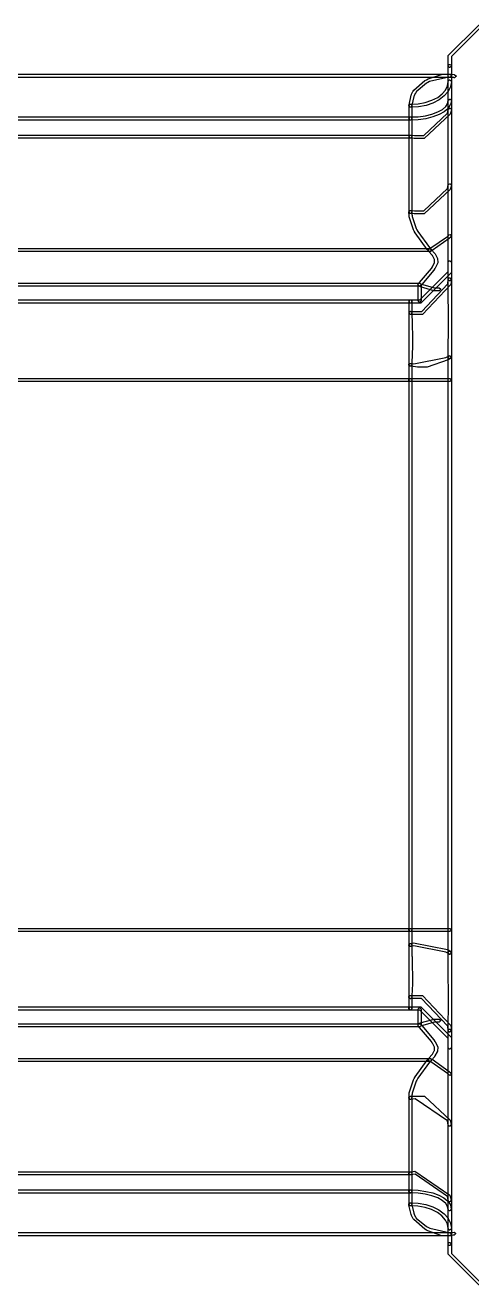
# Model space of a CAD drawing. Extents: x 0.54 to 10.46, y 0.74 to 7.76.
# Drawn here: x 2.242 to 2.3446, y 3.9673 to 4.2571 of the extents above; entities that cross this region are included whole.
import ezdxf

# ---------------------------------------------------------------- set-up
doc = ezdxf.new("R2010")
doc.units = 0
doc.layers.get('0').update_dxf_attribs({"linetype": 'CONTINUOUS'})

msp = doc.modelspace()

# ---------------------------------------------------------------- linework, layer by layer
at = {"color": 0}
for points in [[(2.33957, 4.2474), (2.33946, 4.2474), (2.33925, 4.24767), (2.33925, 4.24772), (2.33925, 4.25011), (2.34625, 4.25711), (2.34864, 4.25711), (2.34868, 4.25711), (2.34896, 4.25689), (2.34896, 4.25678), (2.34896, 4.25672), (2.34868, 4.25646), (2.34864, 4.25646), (2.34646, 4.25646), (2.33996, 4.24994), (2.33996, 4.24772), (2.33996, 4.24767), (2.33963, 4.2474), (2.33957, 4.2474)], [(2.33957, 4.24511), (2.05231, 4.24511), (2.05219, 4.24511), (2.05192, 4.24539), (2.05192, 4.24544), (2.05192, 4.24556), (2.05219, 4.24582), (2.05231, 4.24582), (2.33957, 4.24582), (2.33963, 4.24582), (2.33996, 4.24556), (2.33996, 4.24544), (2.33996, 4.24539), (2.33963, 4.24511), (2.33957, 4.24511)], [(2.33957, 4.19829), (2.33946, 4.19829), (2.33925, 4.19857), (2.33925, 4.19862), (2.33925, 4.24778), (2.33925, 4.24789), (2.33946, 4.2481), (2.33957, 4.2481), (2.33963, 4.2481), (2.33996, 4.24789), (2.33996, 4.24778), (2.33996, 4.19862), (2.33996, 4.19857), (2.33963, 4.19829), (2.33957, 4.19829)], [(2.33057, 4.23822), (2.33046, 4.23822), (2.33024, 4.2385), (2.33024, 4.23856), (2.33018, 4.23861), (2.3304, 4.23893), (2.33051, 4.23893), (2.33231, 4.23904), (2.33393, 4.23931), (2.33544, 4.23986), (2.33681, 4.2405), (2.33783, 4.24132), (2.3386, 4.24219), (2.33908, 4.24317), (2.33925, 4.24419), (2.33925, 4.24425), (2.33946, 4.24451), (2.33957, 4.24451), (2.33957, 4.24451), (2.33963, 4.24447), (2.33963, 4.24447), (2.33968, 4.24447), (2.33996, 4.24419), (2.33996, 4.24408), (2.33974, 4.243), (2.33974, 4.243), (2.33974, 4.24294), (2.33974, 4.24294), (2.33919, 4.24186), (2.33919, 4.24186), (2.33914, 4.24181), (2.33914, 4.24181), (2.33832, 4.24083), (2.33718, 4.23996), (2.33572, 4.23921), (2.33415, 4.23867), (2.33242, 4.23833), (2.33057, 4.23822)], [(2.33057, 4.23529), (2.33046, 4.23529), (2.33024, 4.23557), (2.33024, 4.23562), (2.33018, 4.23568), (2.33046, 4.236), (2.33051, 4.236), (2.33231, 4.23606), (2.33399, 4.23628), (2.3355, 4.23665), (2.33681, 4.23714), (2.33789, 4.23774), (2.33865, 4.23839), (2.33908, 4.23904), (2.33925, 4.23981), (2.33925, 4.23986), (2.33957, 4.24007), (2.33968, 4.24007), (2.33968, 4.24007), (2.33996, 4.23975), (2.33996, 4.23964), (2.33974, 4.23888), (2.33974, 4.23888), (2.33968, 4.23876), (2.33968, 4.23876), (2.33919, 4.23796), (2.33919, 4.23796), (2.33914, 4.2379), (2.33914, 4.2379), (2.33826, 4.23719), (2.33712, 4.23654), (2.33567, 4.236), (2.3341, 4.23557), (2.33236, 4.23535), (2.33057, 4.23529)], [(2.33176, 4.23107), (2.33143, 4.23107), (2.33057, 4.23112), (2.33051, 4.23112), (2.33046, 4.23118), (2.33018, 4.2315), (2.33024, 4.2315), (2.33024, 4.23161), (2.33046, 4.23182), (2.33057, 4.23182), (2.33057, 4.23182), (2.33062, 4.23182), (2.33062, 4.23182), (2.33068, 4.23182), (2.33149, 4.23172), (2.33176, 4.23172), (2.33361, 4.23172), (2.33903, 4.23687), (2.33925, 4.23774), (2.33925, 4.23779), (2.33957, 4.23801), (2.33968, 4.23801), (2.33968, 4.23801), (2.33996, 4.23768), (2.33996, 4.23757), (2.33968, 4.23665), (2.33371, 4.23107), (2.33176, 4.23107)], [(2.33057, 4.23529), (2.33046, 4.23529), (2.33024, 4.23557), (2.33024, 4.23562), (2.33024, 4.23856), (2.33024, 4.23867), (2.33046, 4.23893), (2.33057, 4.23893), (2.33062, 4.23893), (2.33089, 4.23867), (2.33089, 4.23856), (2.33089, 4.23562), (2.33089, 4.23557), (2.33062, 4.23529), (2.33057, 4.23529)], [(2.33057, 4.23529), (2.05231, 4.23529), (2.05219, 4.23529), (2.05192, 4.23557), (2.05192, 4.23562), (2.05192, 4.23574), (2.05219, 4.236), (2.05231, 4.236), (2.33057, 4.236), (2.33062, 4.236), (2.33089, 4.23574), (2.33089, 4.23562), (2.33089, 4.23557), (2.33062, 4.23529), (2.33057, 4.23529)], [(2.33057, 4.23112), (2.33046, 4.23112), (2.33024, 4.23139), (2.33024, 4.23144), (2.33024, 4.23562), (2.33024, 4.23574), (2.33046, 4.236), (2.33057, 4.236), (2.33062, 4.236), (2.33089, 4.23574), (2.33089, 4.23562), (2.33089, 4.23144), (2.33089, 4.23139), (2.33062, 4.23112), (2.33057, 4.23112)], [(2.33057, 4.23112), (2.05231, 4.23112), (2.05219, 4.23112), (2.05192, 4.23139), (2.05192, 4.23144), (2.05192, 4.23156), (2.05219, 4.23182), (2.05231, 4.23182), (2.33057, 4.23182), (2.33062, 4.23182), (2.33089, 4.23156), (2.33089, 4.23144), (2.33089, 4.23139), (2.33062, 4.23112), (2.33057, 4.23112)], [(2.33057, 4.21376), (2.33046, 4.21376), (2.33024, 4.21408), (2.33024, 4.21414), (2.33024, 4.23144), (2.33024, 4.23156), (2.33046, 4.23182), (2.33057, 4.23182), (2.33062, 4.23182), (2.33089, 4.23156), (2.33089, 4.23144), (2.33089, 4.21414), (2.33089, 4.21408), (2.33062, 4.21376), (2.33057, 4.21376)], [(2.33176, 4.21371), (2.33143, 4.21371), (2.33057, 4.21382), (2.33051, 4.21382), (2.3304, 4.21382), (2.33018, 4.21414), (2.33024, 4.21419), (2.33024, 4.21431), (2.33046, 4.21446), (2.33057, 4.21446), (2.33057, 4.21446), (2.33062, 4.21446), (2.33062, 4.21446), (2.33068, 4.21446), (2.33149, 4.21442), (2.33176, 4.21442), (2.33361, 4.21442), (2.33903, 4.21951), (2.33925, 4.22038), (2.33925, 4.22043), (2.33957, 4.22065), (2.33968, 4.22065), (2.33968, 4.22065), (2.33996, 4.22032), (2.33996, 4.22021), (2.33968, 4.21929), (2.33371, 4.21371), (2.33176, 4.21371)], [(2.33501, 4.20503), (2.33501, 4.20503), (2.33475, 4.20514), (2.33475, 4.20514), (2.33442, 4.20551), (2.33165, 4.20931), (2.33143, 4.20969), (2.33122, 4.21001), (2.33024, 4.213), (2.33024, 4.21326), (2.33024, 4.21349), (2.33018, 4.21397), (2.33018, 4.21408), (2.33018, 4.21419), (2.33046, 4.21446), (2.33057, 4.21446), (2.33062, 4.21446), (2.33089, 4.21425), (2.33089, 4.21414), (2.33089, 4.21397), (2.33089, 4.21343), (2.33094, 4.21338), (2.33094, 4.21311), (2.33188, 4.21035), (2.33203, 4.21001), (2.33225, 4.20964), (2.33496, 4.20594), (2.33529, 4.20557), (2.33529, 4.20557), (2.33524, 4.20514), (2.33524, 4.20508), (2.33518, 4.20508), (2.33501, 4.20503), (2.33501, 4.20503)], [(2.33501, 4.20503), (2.3349, 4.20503), (2.33469, 4.20524), (2.33469, 4.20524), (2.33464, 4.20529), (2.33479, 4.20568), (2.33485, 4.20568), (2.33524, 4.20589), (2.33903, 4.2085), (2.33936, 4.20882), (2.33936, 4.20888), (2.33979, 4.20893), (2.33985, 4.20888), (2.33985, 4.20888), (2.33985, 4.20839), (2.33985, 4.20833), (2.33946, 4.20801), (2.33556, 4.20529), (2.33512, 4.20508), (2.33512, 4.20508), (2.33501, 4.20503), (2.33501, 4.20503)], [(2.33501, 4.20503), (2.05231, 4.20503), (2.05219, 4.20503), (2.05192, 4.20529), (2.05192, 4.20535), (2.05192, 4.20546), (2.05219, 4.20574), (2.05231, 4.20574), (2.33501, 4.20574), (2.33507, 4.20574), (2.33535, 4.20546), (2.33535, 4.20535), (2.33535, 4.20529), (2.33507, 4.20503), (2.33501, 4.20503)], [(2.33263, 4.19706), (2.33263, 4.19706), (2.33242, 4.19715), (2.33242, 4.19715), (2.33236, 4.19721), (2.33231, 4.1976), (2.33236, 4.1976), (2.33263, 4.19792), (2.33535, 4.20117), (2.33561, 4.2015), (2.33561, 4.20161), (2.33604, 4.20247), (2.3361, 4.20253), (2.3361, 4.20258), (2.33604, 4.20318), (2.33604, 4.20324), (2.33599, 4.20335), (2.33561, 4.2041), (2.33556, 4.20415), (2.3355, 4.20426), (2.33485, 4.20497), (2.33479, 4.20503), (2.33475, 4.20514), (2.33469, 4.20518), (2.33469, 4.20562), (2.33475, 4.20562), (2.33475, 4.20568), (2.33518, 4.20562), (2.33524, 4.20557), (2.33529, 4.20551), (2.33535, 4.20546), (2.33604, 4.20469), (2.33615, 4.20458), (2.33621, 4.20454), (2.33669, 4.20356), (2.33675, 4.20344), (2.33675, 4.2034), (2.33681, 4.20253), (2.33681, 4.20242), (2.33675, 4.20231), (2.33621, 4.20122), (2.33615, 4.20111), (2.33589, 4.20079), (2.33317, 4.19749), (2.3329, 4.19715), (2.33285, 4.19715), (2.33268, 4.19706), (2.33263, 4.19706)], [(2.33057, 4.19319), (2.33046, 4.19319), (2.33024, 4.19347), (2.33024, 4.19353), (2.33024, 4.19363), (2.33046, 4.1939), (2.33057, 4.1939), (2.33274, 4.1939), (2.33925, 4.20042), (2.33925, 4.20258), (2.33925, 4.20269), (2.33946, 4.2029), (2.33957, 4.2029), (2.33963, 4.2029), (2.33996, 4.20269), (2.33996, 4.20258), (2.33996, 4.20025), (2.3329, 4.19319), (2.33057, 4.19319)], [(2.33117, 4.19054), (2.331, 4.19054), (2.33062, 4.19054), (2.33051, 4.19054), (2.33046, 4.1906), (2.33018, 4.19092), (2.33024, 4.19092), (2.33024, 4.19103), (2.33046, 4.19129), (2.33057, 4.19129), (2.33057, 4.19129), (2.331, 4.19125), (2.33117, 4.19125), (2.33317, 4.19125), (2.33914, 4.19764), (2.33925, 4.19868), (2.33925, 4.19879), (2.33946, 4.199), (2.33957, 4.199), (2.33963, 4.199), (2.33963, 4.199), (2.33996, 4.19874), (2.33996, 4.19862), (2.33985, 4.19749), (2.33333, 4.19054), (2.33117, 4.19054)], [(2.33957, 4.18033), (2.33951, 4.18039), (2.33925, 4.18067), (2.33925, 4.18072), (2.33925, 4.18272), (2.33931, 4.18728), (2.33931, 4.18875), (2.33931, 4.19054), (2.33925, 4.19536), (2.33925, 4.19586), (2.33925, 4.19862), (2.33925, 4.19874), (2.33946, 4.199), (2.33957, 4.199), (2.33963, 4.199), (2.33996, 4.19874), (2.33996, 4.19862), (2.33996, 4.19586), (2.33996, 4.19412), (2.33996, 4.19011), (2.33996, 4.18875), (2.33996, 4.18674), (2.33996, 4.18224), (2.33996, 4.18072), (2.33996, 4.18067), (2.33963, 4.18033), (2.33957, 4.18033)], [(2.33263, 4.19706), (2.10471, 4.19706), (2.1046, 4.19706), (2.10433, 4.19732), (2.10433, 4.19738), (2.10433, 4.19749), (2.1046, 4.19775), (2.10471, 4.19775), (2.33263, 4.19775), (2.33268, 4.19775), (2.33301, 4.19749), (2.33301, 4.19738), (2.33301, 4.19732), (2.33268, 4.19706), (2.33263, 4.19706)], [(2.33057, 4.19319), (2.10465, 4.19319), (2.10454, 4.19319), (2.10433, 4.19347), (2.10433, 4.19353), (2.10433, 4.19363), (2.10454, 4.1939), (2.10465, 4.1939), (2.33057, 4.1939), (2.33062, 4.1939), (2.33089, 4.19363), (2.33089, 4.19353), (2.33089, 4.19347), (2.33062, 4.19319), (2.33057, 4.19319)], [(2.33057, 4.19054), (2.33046, 4.19054), (2.33024, 4.19086), (2.33024, 4.19092), (2.33024, 4.19353), (2.33024, 4.19363), (2.33046, 4.1939), (2.33057, 4.1939), (2.33062, 4.1939), (2.33089, 4.19363), (2.33089, 4.19353), (2.33089, 4.19092), (2.33089, 4.19086), (2.33062, 4.19054), (2.33057, 4.19054)], [(2.33057, 4.17865), (2.33046, 4.17865), (2.33018, 4.17893), (2.33024, 4.17899), (2.33024, 4.17904), (2.33024, 4.18044), (2.33029, 4.18365), (2.33029, 4.18468), (2.33029, 4.18587), (2.33024, 4.18847), (2.33024, 4.18929), (2.33024, 4.18961), (2.33024, 4.18994), (2.33024, 4.19069), (2.33024, 4.19092), (2.33018, 4.19097), (2.33046, 4.19125), (2.33057, 4.19125), (2.33062, 4.19125), (2.33089, 4.19103), (2.33089, 4.19092), (2.33089, 4.1906), (2.33089, 4.18978), (2.33094, 4.18961), (2.33094, 4.18935), (2.33094, 4.18821), (2.331, 4.1856), (2.331, 4.18468), (2.331, 4.18326), (2.33089, 4.17947), (2.33089, 4.17899), (2.33089, 4.17893), (2.33062, 4.17865), (2.33057, 4.17865)], [(2.33274, 4.17844), (2.33214, 4.17844), (2.33068, 4.17865), (2.33051, 4.17865), (2.3304, 4.17865), (2.33018, 4.17899), (2.33018, 4.17904), (2.33018, 4.1791), (2.33046, 4.17931), (2.33057, 4.17931), (2.33057, 4.17931), (2.33062, 4.17931), (2.33062, 4.17931), (2.33132, 4.17919), (2.33871, 4.18067), (2.33942, 4.18104), (2.33942, 4.1811), (2.33985, 4.18093), (2.3399, 4.18088), (2.3399, 4.18088), (2.33979, 4.1805), (2.33979, 4.18044), (2.33925, 4.18012), (2.33436, 4.17844), (2.33274, 4.17844)], [(2.33057, 4.17513), (2.33046, 4.17513), (2.33024, 4.1754), (2.33024, 4.17546), (2.33024, 4.17899), (2.33024, 4.1791), (2.33046, 4.17931), (2.33057, 4.17931), (2.33062, 4.17931), (2.33089, 4.1791), (2.33089, 4.17899), (2.33089, 4.17546), (2.33089, 4.1754), (2.33062, 4.17513), (2.33057, 4.17513)], [(2.33957, 4.04335), (2.33946, 4.04335), (2.33925, 4.04368), (2.33925, 4.04372), (2.33925, 4.18072), (2.33925, 4.18083), (2.33946, 4.18104), (2.33957, 4.18104), (2.33963, 4.18104), (2.33996, 4.18083), (2.33996, 4.18072), (2.33996, 4.04372), (2.33996, 4.04368), (2.33963, 4.04335), (2.33957, 4.04335)], [(2.33057, 4.17513), (2.10465, 4.17513), (2.10454, 4.17513), (2.10433, 4.1754), (2.10433, 4.17546), (2.10433, 4.17557), (2.10454, 4.17583), (2.10465, 4.17583), (2.33057, 4.17583), (2.33062, 4.17583), (2.33089, 4.17557), (2.33089, 4.17546), (2.33089, 4.1754), (2.33062, 4.17513), (2.33057, 4.17513)], [(2.33957, 4.17513), (2.33057, 4.17513), (2.33046, 4.17513), (2.33018, 4.1754), (2.33018, 4.17546), (2.33018, 4.17557), (2.33046, 4.17583), (2.33057, 4.17583), (2.33957, 4.17583), (2.33963, 4.17583), (2.33996, 4.17557), (2.33996, 4.17546), (2.33996, 4.1754), (2.33963, 4.17513), (2.33957, 4.17513)], [(2.33057, 4.04861), (2.33046, 4.04861), (2.33024, 4.04893), (2.33024, 4.04899), (2.33024, 4.17546), (2.33024, 4.17557), (2.33046, 4.17583), (2.33057, 4.17583), (2.33062, 4.17583), (2.33089, 4.17557), (2.33089, 4.17546), (2.33089, 4.04899), (2.33089, 4.04893), (2.33062, 4.04861), (2.33057, 4.04861)], [(2.33057, 4.04861), (2.10465, 4.04861), (2.10454, 4.04861), (2.10433, 4.04893), (2.10433, 4.04899), (2.10433, 4.0491), (2.10454, 4.04932), (2.10465, 4.04932), (2.33057, 4.04932), (2.33062, 4.04932), (2.33089, 4.0491), (2.33089, 4.04899), (2.33089, 4.04893), (2.33062, 4.04861), (2.33057, 4.04861)], [(2.33957, 4.04861), (2.33057, 4.04861), (2.33046, 4.04861), (2.33018, 4.04893), (2.33018, 4.04899), (2.33018, 4.0491), (2.33046, 4.04932), (2.33057, 4.04932), (2.33957, 4.04932), (2.33963, 4.04932), (2.33996, 4.0491), (2.33996, 4.04899), (2.33996, 4.04893), (2.33963, 4.04861), (2.33957, 4.04861)], [(2.33057, 4.04514), (2.33046, 4.04514), (2.33024, 4.04542), (2.33024, 4.04546), (2.33024, 4.04899), (2.33024, 4.0491), (2.33046, 4.04932), (2.33057, 4.04932), (2.33062, 4.04932), (2.33089, 4.0491), (2.33089, 4.04899), (2.33089, 4.04546), (2.33089, 4.04542), (2.33062, 4.04514), (2.33057, 4.04514)], [(2.33957, 4.04335), (2.33957, 4.04335), (2.33942, 4.04346), (2.33942, 4.04346), (2.33871, 4.04389), (2.33132, 4.04531), (2.33062, 4.04514), (2.33057, 4.04514), (2.33018, 4.04542), (2.33018, 4.04542), (2.33018, 4.04551), (2.33046, 4.04585), (2.33051, 4.04585), (2.33128, 4.04601), (2.33908, 4.04449), (2.33979, 4.04406), (2.33979, 4.04406), (2.3399, 4.04362), (2.3399, 4.04357), (2.33985, 4.04357), (2.33963, 4.04335), (2.33957, 4.04335)], [(2.33057, 4.03315), (2.33051, 4.03315), (2.33046, 4.03321), (2.33018, 4.03353), (2.33024, 4.03353), (2.33024, 4.03456), (2.33029, 4.03683), (2.33029, 4.03754), (2.33029, 4.03863), (2.33024, 4.04139), (2.33024, 4.04172), (2.33024, 4.04281), (2.33024, 4.04351), (2.33024, 4.04497), (2.33024, 4.04546), (2.33024, 4.04557), (2.33051, 4.04585), (2.33057, 4.04585), (2.33062, 4.04585), (2.33089, 4.04557), (2.33089, 4.04546), (2.33089, 4.04482), (2.33089, 4.04303), (2.33094, 4.04281), (2.33094, 4.04178), (2.33094, 4.04075), (2.331, 4.03836), (2.331, 4.03754), (2.331, 4.03657), (2.33089, 4.03381), (2.33089, 4.03347), (2.33089, 4.03342), (2.33062, 4.03315), (2.33057, 4.03315)], [(2.33957, 4.02544), (2.33946, 4.02544), (2.33925, 4.02572), (2.33925, 4.02576), (2.33925, 4.02746), (2.33931, 4.03114), (2.33931, 4.03233), (2.33931, 4.03418), (2.33925, 4.03896), (2.33925, 4.03961), (2.33925, 4.04372), (2.33925, 4.04383), (2.33946, 4.04411), (2.33957, 4.04411), (2.33963, 4.04411), (2.33996, 4.04383), (2.33996, 4.04372), (2.33996, 4.03961), (2.33996, 4.03782), (2.33996, 4.03375), (2.33996, 4.03233), (2.33996, 4.03071), (2.33996, 4.02701), (2.33996, 4.02576), (2.33996, 4.02572), (2.33963, 4.02544), (2.33957, 4.02544)], [(2.33957, 4.02544), (2.33946, 4.02544), (2.33925, 4.02572), (2.33925, 4.02576), (2.33914, 4.02686), (2.33311, 4.03321), (2.33117, 4.03321), (2.33117, 4.03321), (2.33062, 4.03321), (2.33057, 4.03315), (2.33046, 4.03315), (2.33018, 4.03347), (2.33018, 4.03347), (2.33018, 4.03358), (2.3304, 4.03386), (2.33051, 4.03386), (2.33068, 4.03386), (2.331, 4.03386), (2.33117, 4.03386), (2.33333, 4.03386), (2.33985, 4.02696), (2.33996, 4.02582), (2.33996, 4.02576), (2.33963, 4.0255), (2.33963, 4.02544), (2.33957, 4.02544)], [(2.33057, 4.03054), (2.33046, 4.03054), (2.33024, 4.03087), (2.33024, 4.03093), (2.33024, 4.03353), (2.33024, 4.03364), (2.33046, 4.03386), (2.33057, 4.03386), (2.33062, 4.03386), (2.33089, 4.03364), (2.33089, 4.03353), (2.33089, 4.03093), (2.33089, 4.03087), (2.33062, 4.03054), (2.33057, 4.03054)], [(2.33057, 4.03054), (2.10465, 4.03054), (2.10454, 4.03054), (2.10433, 4.03087), (2.10433, 4.03093), (2.10433, 4.03103), (2.10454, 4.03125), (2.10465, 4.03125), (2.33057, 4.03125), (2.33062, 4.03125), (2.33089, 4.03103), (2.33089, 4.03093), (2.33089, 4.03087), (2.33062, 4.03054), (2.33057, 4.03054)], [(2.33957, 4.02154), (2.33946, 4.02154), (2.33925, 4.02181), (2.33925, 4.02186), (2.33925, 4.02403), (2.33274, 4.03054), (2.33057, 4.03054), (2.33046, 4.03054), (2.33018, 4.03087), (2.33018, 4.03093), (2.33018, 4.03103), (2.33046, 4.03125), (2.33057, 4.03125), (2.3329, 4.03125), (2.33996, 4.02425), (2.33996, 4.02186), (2.33996, 4.02181), (2.33963, 4.02154), (2.33957, 4.02154)], [(2.33263, 4.02669), (2.10471, 4.02669), (2.1046, 4.02669), (2.10433, 4.02701), (2.10433, 4.02707), (2.10433, 4.02718), (2.1046, 4.0274), (2.10471, 4.0274), (2.33263, 4.0274), (2.33268, 4.0274), (2.33301, 4.02718), (2.33301, 4.02707), (2.33301, 4.02701), (2.33268, 4.02669), (2.33263, 4.02669)], [(2.33501, 4.01872), (2.33501, 4.01872), (2.33475, 4.01882), (2.33475, 4.01882), (2.33469, 4.01888), (2.33469, 4.01932), (2.33475, 4.01932), (2.33479, 4.01942), (2.33485, 4.01953), (2.3355, 4.02024), (2.33556, 4.02029), (2.33561, 4.0204), (2.33599, 4.02115), (2.33604, 4.02121), (2.33604, 4.02126), (2.3361, 4.02186), (2.3361, 4.02192), (2.33604, 4.02203), (2.33561, 4.02289), (2.33556, 4.02294), (2.33535, 4.02333), (2.33263, 4.02653), (2.33242, 4.02681), (2.33236, 4.02686), (2.33236, 4.02729), (2.33242, 4.02729), (2.33242, 4.02735), (2.33285, 4.02735), (2.3329, 4.02729), (2.33317, 4.02701), (2.33589, 4.02371), (2.33615, 4.02333), (2.33621, 4.02328), (2.33675, 4.02219), (2.33681, 4.02208), (2.33681, 4.02203), (2.33675, 4.02111), (2.33675, 4.021), (2.33669, 4.02094), (2.33615, 4.01997), (2.3361, 4.01986), (2.33604, 4.01981), (2.33535, 4.01904), (2.33529, 4.01893), (2.33529, 4.01888), (2.33524, 4.01888), (2.33507, 4.01872), (2.33501, 4.01872)], [(2.33957, 3.97635), (2.33946, 3.97635), (2.33925, 3.97661), (2.33925, 3.97667), (2.33925, 4.02582), (2.33925, 4.02593), (2.33946, 4.02615), (2.33957, 4.02615), (2.33963, 4.02615), (2.33996, 4.02593), (2.33996, 4.02582), (2.33996, 3.97667), (2.33996, 3.97661), (2.33963, 3.97635), (2.33957, 3.97635)], [(2.33501, 4.01872), (2.05231, 4.01872), (2.05219, 4.01872), (2.05192, 4.01904), (2.05192, 4.0191), (2.05192, 4.01921), (2.05219, 4.01942), (2.05231, 4.01942), (2.33501, 4.01942), (2.33507, 4.01942), (2.33535, 4.01921), (2.33535, 4.0191), (2.33535, 4.01904), (2.33507, 4.01872), (2.33501, 4.01872)], [(2.33057, 4.00993), (2.33051, 4.00999), (2.33018, 4.01031), (2.33024, 4.01031), (2.33024, 4.01053), (2.33024, 4.01101), (2.33024, 4.01118), (2.33024, 4.0115), (2.33128, 4.01449), (2.33143, 4.01476), (2.33165, 4.01519), (2.33442, 4.01899), (2.33475, 4.01932), (2.33475, 4.01937), (2.33518, 4.01942), (2.33524, 4.01937), (2.33524, 4.01937), (2.33529, 4.01893), (2.33529, 4.01888), (2.33496, 4.01856), (2.33225, 4.01486), (2.33203, 4.01443), (2.33188, 4.01417), (2.33094, 4.01139), (2.33094, 4.01112), (2.33089, 4.01107), (2.33089, 4.01053), (2.33089, 4.01031), (2.33089, 4.01025), (2.33062, 4.00993), (2.33057, 4.00993)], [(2.33957, 4.01546), (2.33957, 4.01546), (2.33936, 4.01563), (2.33936, 4.01563), (2.33903, 4.01594), (2.33524, 4.01861), (2.33485, 4.01878), (2.33479, 4.01882), (2.33464, 4.01921), (2.33469, 4.01921), (2.33469, 4.01926), (2.33507, 4.01942), (2.33512, 4.01937), (2.33556, 4.01921), (2.33946, 4.01644), (2.33985, 4.01606), (2.33985, 4.01606), (2.33985, 4.01563), (2.33985, 4.01557), (2.33979, 4.01557), (2.33963, 4.01546), (2.33957, 4.01546)], [(2.33957, 4.00379), (2.33946, 4.00379), (2.33925, 4.00407), (2.33925, 4.00407), (2.33903, 4.00504), (2.3316, 4.01014), (2.33062, 4.00999), (2.33062, 4.00999), (2.33057, 4.00993), (2.33057, 4.00993), (2.33046, 4.00993), (2.33018, 4.01025), (2.33018, 4.01025), (2.33018, 4.01036), (2.3304, 4.01064), (2.33051, 4.01064), (2.33062, 4.01069), (2.33143, 4.01074), (2.33176, 4.01074), (2.33376, 4.01074), (2.33968, 4.00521), (2.3399, 4.00424), (2.3399, 4.00418), (2.33968, 4.00385), (2.33968, 4.00379), (2.33968, 4.00379), (2.33957, 4.00379), (2.33957, 4.00379)], [(2.33057, 3.99262), (2.33046, 3.99262), (2.33024, 3.99289), (2.33024, 3.99294), (2.33024, 4.01031), (2.33024, 4.01042), (2.33046, 4.01069), (2.33057, 4.01069), (2.33062, 4.01069), (2.33089, 4.01042), (2.33089, 4.01031), (2.33089, 3.99294), (2.33089, 3.99289), (2.33062, 3.99262), (2.33057, 3.99262)], [(2.33057, 3.99262), (2.05231, 3.99262), (2.05219, 3.99262), (2.05192, 3.99289), (2.05192, 3.99294), (2.05192, 3.99306), (2.05219, 3.99333), (2.05231, 3.99333), (2.33057, 3.99333), (2.33062, 3.99333), (2.33089, 3.99306), (2.33089, 3.99294), (2.33089, 3.99289), (2.33062, 3.99262), (2.33057, 3.99262)], [(2.33957, 3.98643), (2.33946, 3.98643), (2.33925, 3.98671), (2.33925, 3.98671), (2.33903, 3.98768), (2.3316, 3.99278), (2.33062, 3.99262), (2.33062, 3.99262), (2.33057, 3.99262), (2.33057, 3.99262), (2.33046, 3.99262), (2.33018, 3.99289), (2.33018, 3.99289), (2.33018, 3.993), (2.3304, 3.99328), (2.33051, 3.99328), (2.33154, 3.99349), (2.33963, 3.98796), (2.3399, 3.98687), (2.3399, 3.98682), (2.33968, 3.98649), (2.33968, 3.98643), (2.33968, 3.98643), (2.33957, 3.98643), (2.33957, 3.98643)], [(2.33057, 3.98844), (2.33046, 3.98844), (2.33024, 3.98876), (2.33024, 3.98882), (2.33024, 3.99294), (2.33024, 3.99306), (2.33046, 3.99333), (2.33057, 3.99333), (2.33062, 3.99333), (2.33089, 3.99306), (2.33089, 3.99294), (2.33089, 3.98882), (2.33089, 3.98876), (2.33062, 3.98844), (2.33057, 3.98844)], [(2.33057, 3.98844), (2.05231, 3.98844), (2.05219, 3.98844), (2.05192, 3.98876), (2.05192, 3.98882), (2.05192, 3.98893), (2.05219, 3.98921), (2.05231, 3.98921), (2.33057, 3.98921), (2.33062, 3.98921), (2.33089, 3.98893), (2.33089, 3.98882), (2.33089, 3.98876), (2.33062, 3.98844), (2.33057, 3.98844)], [(2.33957, 3.98438), (2.33946, 3.98438), (2.33925, 3.98465), (2.33925, 3.98465), (2.33908, 3.98535), (2.33865, 3.98606), (2.33783, 3.98671), (2.33681, 3.98731), (2.33544, 3.98779), (2.33393, 3.98817), (2.33231, 3.98839), (2.33057, 3.9885), (2.33046, 3.9885), (2.33018, 3.98876), (2.33018, 3.98882), (2.33018, 3.98893), (2.33046, 3.98921), (2.33057, 3.98921), (2.33236, 3.9891), (2.3341, 3.98882), (2.33567, 3.9885), (2.33708, 3.98796), (2.33822, 3.98731), (2.33914, 3.98654), (2.33914, 3.98654), (2.33919, 3.98649), (2.33919, 3.98649), (2.33974, 3.98574), (2.33974, 3.98574), (2.33974, 3.98562), (2.33974, 3.98562), (2.3399, 3.98481), (2.3399, 3.98475), (2.33968, 3.98443), (2.33968, 3.98438), (2.33968, 3.98438), (2.33957, 3.98438), (2.33957, 3.98438)], [(2.33057, 3.98551), (2.33046, 3.98551), (2.33024, 3.98583), (2.33024, 3.98589), (2.33024, 3.98882), (2.33024, 3.98893), (2.33046, 3.98921), (2.33057, 3.98921), (2.33062, 3.98921), (2.33089, 3.98893), (2.33089, 3.98882), (2.33089, 3.98589), (2.33089, 3.98583), (2.33062, 3.98551), (2.33057, 3.98551)], [(2.33957, 3.97993), (2.33946, 3.97993), (2.33925, 3.98025), (2.33925, 3.98025), (2.33908, 3.98128), (2.3386, 3.98221), (2.33778, 3.98318), (2.33675, 3.98394), (2.33539, 3.98465), (2.33393, 3.98514), (2.33225, 3.98546), (2.33057, 3.98551), (2.33046, 3.98551), (2.33018, 3.98583), (2.33018, 3.98589), (2.33018, 3.98594), (2.33046, 3.98622), (2.33057, 3.98622), (2.33236, 3.98611), (2.3341, 3.98579), (2.33567, 3.98525), (2.33708, 3.98454), (2.33826, 3.98367), (2.33919, 3.98264), (2.33919, 3.98264), (2.33925, 3.98258), (2.33925, 3.98258), (2.33974, 3.9815), (2.33974, 3.9815), (2.33979, 3.98144), (2.33979, 3.98144), (2.33996, 3.98036), (2.33996, 3.98031), (2.33968, 3.97999), (2.33963, 3.97999), (2.33963, 3.97999), (2.33957, 3.97993), (2.33957, 3.97993)], [(2.33957, 3.97863), (2.05231, 3.97863), (2.05219, 3.97863), (2.05192, 3.97889), (2.05192, 3.97894), (2.05192, 3.97906), (2.05219, 3.97933), (2.05231, 3.97933), (2.33957, 3.97933), (2.33963, 3.97933), (2.33996, 3.97906), (2.33996, 3.97894), (2.33996, 3.97889), (2.33963, 3.97863), (2.33957, 3.97863)], [(2.34864, 3.96733), (2.34625, 3.96733), (2.33925, 3.97439), (2.33925, 3.97672), (2.33925, 3.97683), (2.33946, 3.97706), (2.33957, 3.97706), (2.33963, 3.97706), (2.33996, 3.97683), (2.33996, 3.97672), (2.33996, 3.97456), (2.34646, 3.96804), (2.34864, 3.96804), (2.34868, 3.96804), (2.34896, 3.96778), (2.34896, 3.96767), (2.34896, 3.96761), (2.34868, 3.96733), (2.34864, 3.96733)]]:
    msp.add_lwpolyline(points, close=True, dxfattribs=at)
at = {"color": 9}
for points in [[(2.33057, 4.23822), (2.33057, 4.23822), (2.33051, 4.23822), (2.33051, 4.23822), (2.3304, 4.23822), (2.33018, 4.23861), (2.33024, 4.23861), (2.33024, 4.23882), (2.33068, 4.241), (2.33078, 4.24115), (2.33078, 4.24126), (2.33111, 4.24186), (2.33117, 4.24192), (2.33132, 4.24219), (2.33388, 4.24436), (2.33425, 4.24451), (2.33464, 4.24474), (2.33789, 4.24588), (2.33903, 4.24588), (2.33925, 4.24588), (2.33974, 4.24582), (2.3399, 4.24582), (2.34006, 4.24582), (2.3406, 4.24576), (2.34071, 4.24571), (2.34071, 4.24571), (2.34104, 4.24544), (2.34104, 4.24533), (2.34099, 4.24533), (2.34071, 4.24501), (2.34065, 4.24501), (2.34065, 4.24501), (2.3406, 4.24501), (2.3406, 4.24501), (2.3405, 4.24507), (2.33985, 4.24511), (2.33979, 4.24511), (2.33936, 4.24517), (2.33496, 4.24419), (2.33453, 4.24393), (2.33421, 4.24376), (2.33188, 4.24175), (2.33176, 4.24149), (2.33171, 4.24149), (2.33143, 4.24094), (2.33143, 4.24089), (2.33132, 4.24072), (2.33089, 4.23872), (2.33089, 4.2385), (2.33089, 4.23844), (2.33062, 4.23822), (2.33057, 4.23822)], [(2.33712, 4.19601), (2.33594, 4.19601), (2.33285, 4.19689), (2.33251, 4.19706), (2.33247, 4.1971), (2.33225, 4.19754), (2.33231, 4.19754), (2.33231, 4.1976), (2.33274, 4.19775), (2.33279, 4.19769), (2.33311, 4.19754), (2.3361, 4.19672), (2.33712, 4.19672), (2.33718, 4.19672), (2.33746, 4.19646), (2.33746, 4.19635), (2.33746, 4.19629), (2.33718, 4.19601), (2.33712, 4.19601)], [(2.33263, 4.19342), (2.33251, 4.19342), (2.33231, 4.19374), (2.33231, 4.19379), (2.33231, 4.19738), (2.33231, 4.19749), (2.33251, 4.19775), (2.33263, 4.19775), (2.33268, 4.19775), (2.33301, 4.19749), (2.33301, 4.19738), (2.33301, 4.19379), (2.33301, 4.19374), (2.33268, 4.19342), (2.33263, 4.19342)], [(2.33263, 4.02669), (2.33251, 4.02669), (2.33231, 4.02701), (2.33231, 4.02707), (2.33231, 4.03065), (2.33231, 4.03076), (2.33251, 4.03103), (2.33263, 4.03103), (2.33268, 4.03103), (2.33301, 4.03076), (2.33301, 4.03065), (2.33301, 4.02707), (2.33301, 4.02701), (2.33268, 4.02669), (2.33263, 4.02669)], [(2.33263, 4.02669), (2.33263, 4.02669), (2.33236, 4.02686), (2.33236, 4.02692), (2.33231, 4.02696), (2.33242, 4.0274), (2.33247, 4.0274), (2.33279, 4.02756), (2.33599, 4.02843), (2.33708, 4.02843), (2.33712, 4.02843), (2.33718, 4.02843), (2.33746, 4.02821), (2.33746, 4.0281), (2.33746, 4.02806), (2.33718, 4.02772), (2.33712, 4.02772), (2.33604, 4.02772), (2.33311, 4.02692), (2.33279, 4.02675), (2.33279, 4.02675), (2.33263, 4.02669), (2.33263, 4.02669)], [(2.33903, 3.97863), (2.33778, 3.97863), (2.33458, 3.97971), (2.33421, 3.97993), (2.33382, 3.98014), (2.33132, 3.98232), (2.33117, 3.98253), (2.33111, 3.98264), (2.33078, 3.98324), (2.33078, 3.98329), (2.33068, 3.98351), (2.33018, 3.98562), (2.33018, 3.98583), (2.33018, 3.98594), (2.3304, 3.98622), (2.33051, 3.98622), (2.33051, 3.98622), (2.33057, 3.98622), (2.33057, 3.98622), (2.33062, 3.98622), (2.33089, 3.986), (2.33089, 3.98589), (2.33089, 3.98574), (2.33132, 3.98378), (2.33143, 3.98356), (2.33143, 3.98351), (2.33171, 3.98296), (2.33176, 3.98292), (2.33188, 3.98269), (2.33425, 3.98074), (2.33458, 3.98058), (2.33501, 3.98036), (2.33936, 3.97933), (2.33979, 3.97933), (2.34011, 3.97939), (2.34022, 3.97939), (2.34056, 3.97944), (2.34056, 3.97944), (2.3406, 3.97944), (2.34088, 3.97922), (2.34088, 3.97911), (2.34088, 3.97906), (2.3406, 3.97874), (2.34056, 3.97874), (2.34039, 3.97874), (2.33996, 3.97868), (2.3399, 3.97863), (2.33968, 3.97863), (2.33919, 3.97863), (2.33903, 3.97863)]]:
    msp.add_lwpolyline(points, close=True, dxfattribs=at)

doc.saveas('drawing.dxf')
